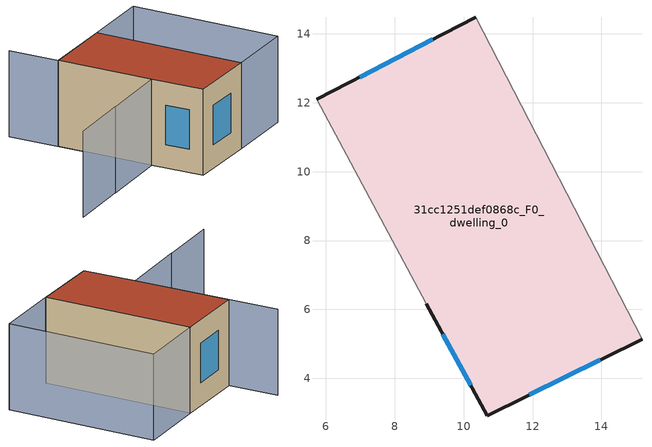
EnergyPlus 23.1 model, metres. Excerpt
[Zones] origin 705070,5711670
31cc1251def0868c_F0_dwelling_0
 floor ground (EU_floor_Construction): 10.35,14.48 15.18,5.13 10.68,2.91 8.91,6.16 5.73,12.1 z0
 wall outside (EU_wall_Construction): 10.35,14.48 5.73,12.1 / 8.91,6.16 10.68,2.91 15.18,5.13 z0:6
 wall adiabatic (EU_wall_Construction): 5.73,12.1 8.91,6.16 / 15.18,5.13 10.35,14.48 z0:6
 window (EU_Window_Construction): 9.1,13.84 6.98,12.75 / 11.9,3.51 13.96,4.53 / 9.39,5.28 10.2,3.79 z1.62:4.38
 roof outside (EU_roof_Construction): 15.18,5.13 10.35,14.48 5.73,12.1 8.91,6.16 10.68,2.91 z6
shading: 4.44,3.78 0.44,1.63 / 4.05,15.24 8.91,6.16 / 8.91,6.16 4.44,3.77 / 14.78,16.77 19.61,7.41 / 19.61,7.41 15.18,5.12 / 15.18,5.12 10.35,14.48 / 10.35,14.48 14.78,16.77 z0:6
[Building]
EU S2 Campaign: North Axis=0; Terrain=City; Solar Distribution=FullExterior
[Site:Location]
London: Latitude=51.5; Longitude=-0.5; Time Zone=0; Elevation=25
[SizingPeriod:WeatherFileDays]
AnnualSizingPeriod: Begin Month=1; Begin Day of Month=1; End Month=12; End Day of Month=31; Day of Week for Start Day=Monday; Use Weather File Daylight Saving Period=No; Use Weather File Rain and Snow Indicators=No
[MATERIAL]
EU_InternalMass_Material: Roughness=MediumRough; Thickness=0.1; Conductivity=1; Density=1800; Specific Heat=900; Thermal Absorptance=0.9; Solar Absorptance=0.7; Visible Absorptance=0.7
[MATERIAL:NOMASS] Roughness=MediumRough; Thermal Absorptance=0.9; Solar Absorptance=0.7; Visible Absorptance=0.7
Name | Thermal Resistance
EU_wall_NoMass | 0.727863
EU_roof_NoMass | 0.773354
EU_floor_NoMass | 1.79329
[WINDOWMATERIAL:SIMPLEGLAZINGSYSTEM]
EU_Window_SimpleGlazing: UFactor=2.58614; Solar Heat Gain Coefficient=0.76; Visible Transmittance=0.76
[CONSTRUCTION]
EU_wall_Construction: EU_wall_NoMass
EU_roof_Construction: EU_roof_NoMass
EU_floor_Construction: EU_floor_NoMass
EU_InternalMass_Construction: EU_InternalMass_Material
EU_Window_Construction: EU_Window_SimpleGlazing
[ZONE]
31cc1251def0868c_F0_dwelling_0: Type=1; Multiplier=1; Ceiling Height=autocalculate; Volume=321.583; Floor Area=autocalculate; Part of Total Floor Area=Yes
[INTERNALMASS]
31cc1251def0868c_F0_dwelling_0_EU_InternalMass: Construction=EU_InternalMass_Construction; Zone or ZoneList=31cc1251def0868c_F0_dwelling_0; Surface Area=53.5973
[OTHEREQUIPMENT]
EU_Step8_InternalGain_31cc1251def0868c_F0_dwelling_0_f000: Fuel Type=Electricity; Zone or ZoneList or Space or SpaceList=31cc1251def0868c_F0_dwelling_0; Schedule=EU_Step8_GainSchedule_31cc1251def0868c_F0_dwelling_0_f000; Design Level Calculation Method=Watts/Area; Power per Zone Floor Area=1; Fraction Latent=0; Fraction Radiant=0; Fraction Lost=0; Carbon Dioxide Generation Rate=0; EndUse Subcategory=EU_Step8_InternalGains
[ZONEVENTILATION:DESIGNFLOWRATE]
EU_ConstantAir_31cc1251def0868c_F0_dwelling_0: Zone or ZoneList or Space or SpaceList=31cc1251def0868c_F0_dwelling_0; Schedule=EU_AlwaysOn; Design Flow Rate Calculation Method=AirChanges/Hour; Air Changes per Hour=0.484901; Ventilation Type=Natural; Fan Pressure Rise=0; Fan Total Efficiency=1; Constant Term Coefficient=1; Temperature Term Coefficient=0; Velocity Term Coefficient=0; Velocity Squared Term Coefficient=0; Minimum Indoor Temperature=-100; Maximum Indoor Temperature=100; Delta Temperature=-100; Minimum Outdoor Temperature=-100; Maximum Outdoor Temperature=100; Maximum Wind Speed=40
[HVACTEMPLATE:THERMOSTAT]
EU_HeatOnly_31cc1251def0868c_F0_dwelling_0: Constant Heating Setpoint=20; Constant Cooling Setpoint=50
[HVACTEMPLATE:ZONE:IDEALLOADSAIRSYSTEM]
31cc1251def0868c_F0_dwelling_0: Template Thermostat=EU_HeatOnly_31cc1251def0868c_F0_dwelling_0; System Availability Schedule=EU_AlwaysOn; Maximum Heating Supply Air Temperature=50; Minimum Cooling Supply Air Temperature=13; Maximum Heating Supply Air Humidity Ratio=0.0156; Minimum Cooling Supply Air Humidity Ratio=0.0077; Heating Limit=NoLimit; Cooling Limit=NoLimit; Heating Availability Schedule=EU_AlwaysOn; Cooling Availability Schedule=EU_CoolingOff; Dehumidification Control Type=ConstantSensibleHeatRatio; Cooling Sensible Heat Ratio=0.7; Dehumidification Setpoint=60; Humidification Control Type=None; Humidification Setpoint=30; Outdoor Air Method=None; Outdoor Air Flow Rate per Person=0.00944; Outdoor Air Flow Rate per Zone Floor Area=0; Outdoor Air Flow Rate per Zone=0; Demand Controlled Ventilation Type=None; Outdoor Air Economizer Type=NoEconomizer; Heat Recovery Type=None; Sensible Heat Recovery Effectiveness=0.7; Latent Heat Recovery Effectiveness=0.65
[SIZING:ZONE]
31cc1251def0868c_F0_dwelling_0: Zone Cooling Design Supply Air Temperature Input Method=SupplyAirTemperature; Zone Cooling Design Supply Air Temperature=13; Zone Heating Design Supply Air Temperature Input Method=SupplyAirTemperature; Zone Heating Design Supply Air Temperature=50; Zone Cooling Design Supply Air Humidity Ratio=0.008; Zone Heating Design Supply Air Humidity Ratio=0.008; Cooling Design Air Flow Method=DesignDay; Cooling Design Air Flow Rate=0; Cooling Minimum Air Flow per Zone Floor Area=0.000762; Cooling Minimum Air Flow=0; Cooling Minimum Air Flow Fraction=0.2; Heating Design Air Flow Method=DesignDay; Heating Design Air Flow Rate=0; Heating Maximum Air Flow per Zone Floor Area=0.002032; Heating Maximum Air Flow=0.141576; Heating Maximum Air Flow Fraction=0.3; Account for Dedicated Outdoor Air System=No; Dedicated Outdoor Air System Control Strategy=NeutralSupplyAir; Dedicated Outdoor Air Low Setpoint Temperature for Design=autosize; Dedicated Outdoor Air High Setpoint Temperature for Design=autosize; Zone Load Sizing Method=Sensible Load Only No Latent Load; Zone Latent Cooling Design Supply Air Humidity Ratio Input Method=HumidityRatioDifference; Zone Cooling Design Supply Air Humidity Ratio Difference=0.005; Zone Latent Heating Design Supply Air Humidity Ratio Input Method=HumidityRatioDifference; Zone Humidification Design Supply Air Humidity Ratio Difference=0.005
[SCHEDULE:CONSTANT]
Name | Hourly Value
EU_AlwaysOn | 1
EU_CoolingOff | 0
[SCHEDULE:FILE]
EU_Step8_GainSchedule_31cc1251def0868c_F0_dwelling_0_f000: File=../../schedules/31cc1251def0868c/31cc1251def0868c_F0_dwelling_0_f000_gain.csv; Column Number=1; Rows to Skip at Top=0; Number of Hours of Data=8760; Column Separator=Comma; Interpolate to Timestep=No; Minutes per Item=60; Adjust Schedule for Daylight Savings=Yes
